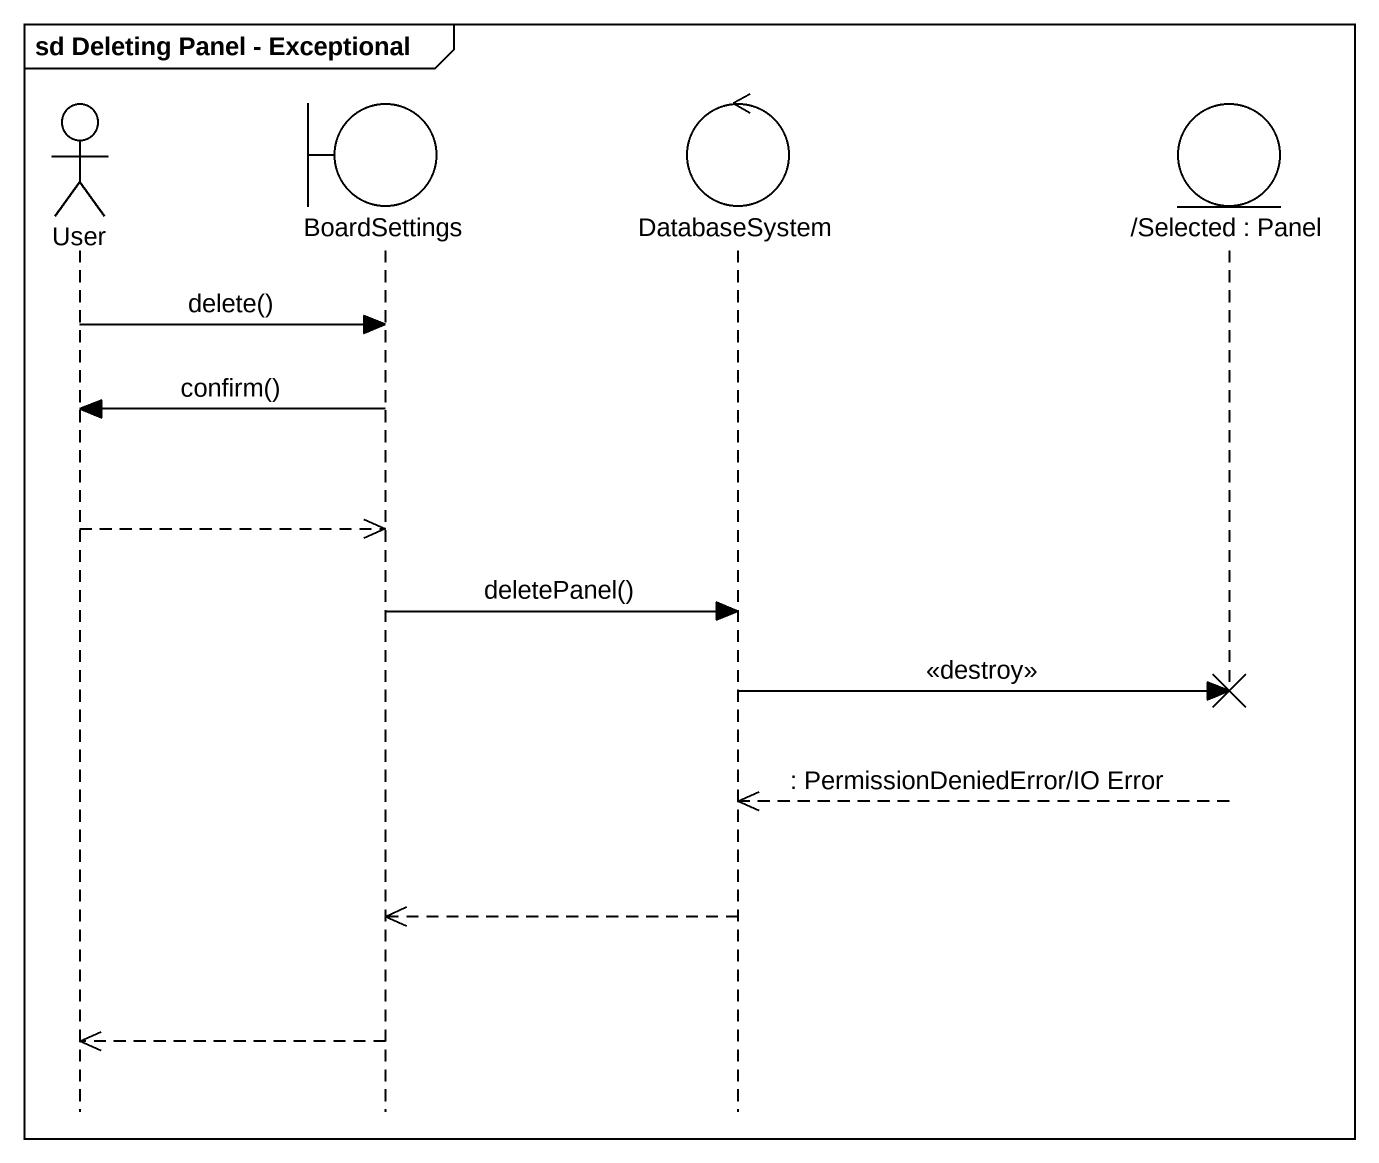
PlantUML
@startuml
mainframe sd Deleting Panel - Exceptional
hide footbox
actor User
boundary BoardSettings
control DatabaseSystem
entity "/Selected : Panel" as Selected_Panel

User -> BoardSettings : delete()
BoardSettings -> User : confirm()
User -->> BoardSettings
BoardSettings -> DatabaseSystem : deletePanel()
DatabaseSystem -> Selected_Panel !! : <<destroy>>
Selected_Panel -->> DatabaseSystem : : PermissionDeniedError/IO Error
DatabaseSystem -->> BoardSettings
BoardSettings -->> User
@enduml
